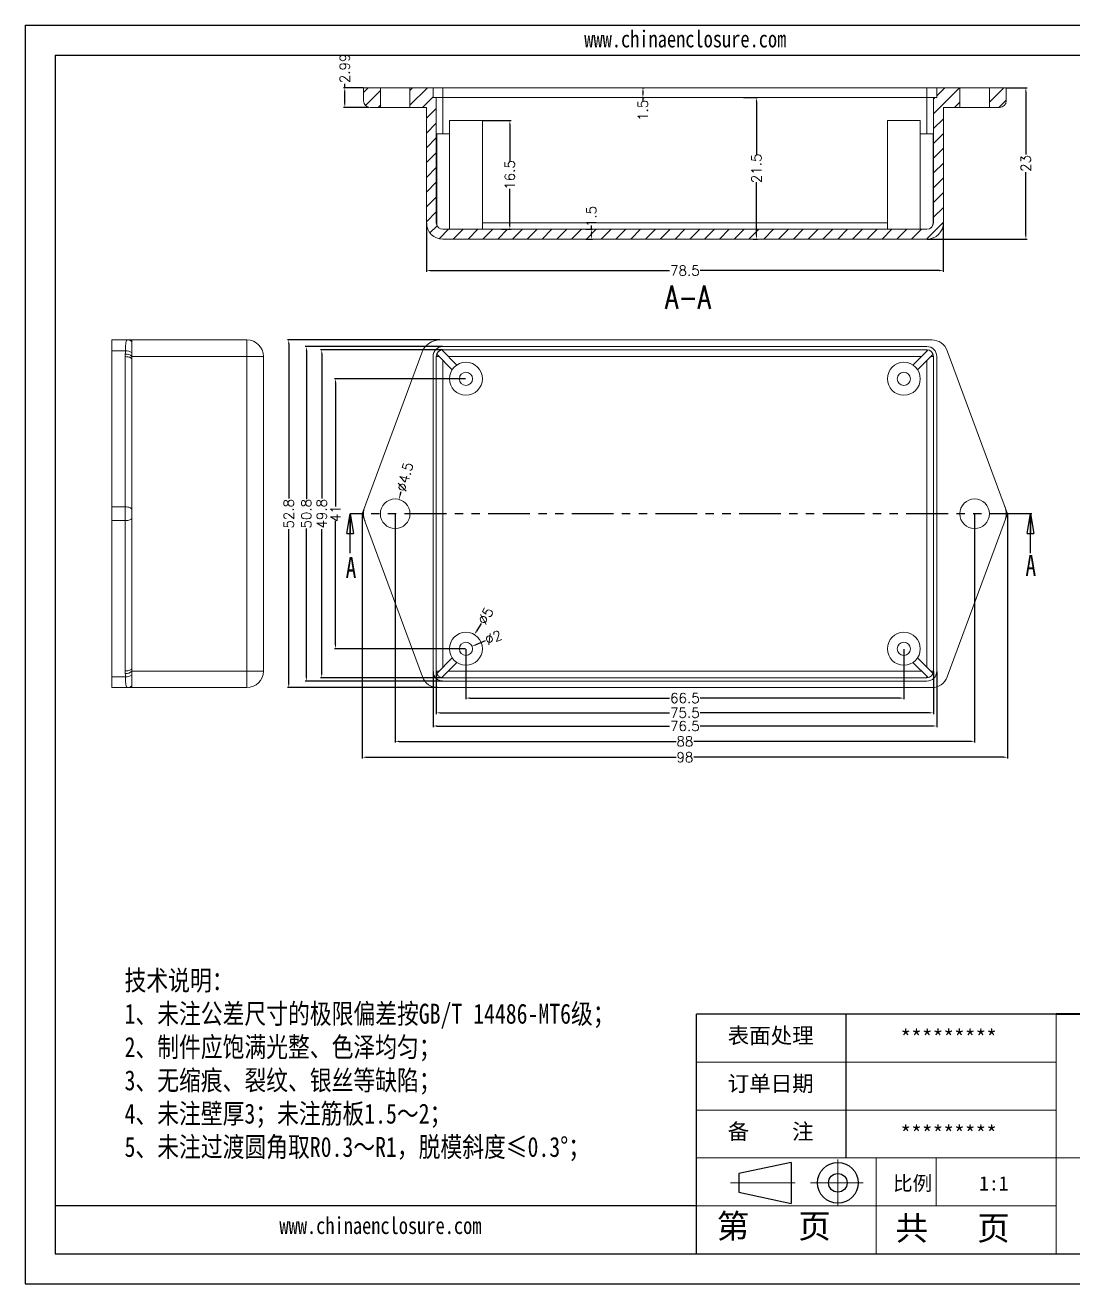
# Model space of a CAD drawing. Header units: inches. Extents: x 1066 to 1564, y 456 to 647.
# Drawn here: x 1065.7 to 1224.9, y 456.2 to 647.3 of the extents above; entities that cross this region are included whole.
import ezdxf

# ---------------------------------------------------------------- set-up
doc = ezdxf.new("R2010")
doc.units = ezdxf.units.IN
doc.linetypes.add('CENTER2', pattern=[28.575, 19.05, -3.175, 3.175, -3.175])
doc.linetypes.add('PHANTOM', pattern=[12.7, 6.35, -1.27, 1.27, -1.27, 1.27, -1.27])
doc.layers.add('文字', color=81, linetype='Continuous')
for name, color, linetype, lineweight in [('粗实线', 7, 'Continuous', 30), ('细实线', 3, 'Continuous', 9), ('细点划线', 2, 'CENTER2', 9)]:
    doc.layers.add(name, color=color, linetype=linetype, lineweight=lineweight)
doc.styles.add('SLDTEXTSTYLE0', font='TXT', dxfattribs={"width": 0.75})
doc.styles.add('SLDTEXTSTYLE3', font='TXT', dxfattribs={"width": 0.75, "bigfont": 'bigfont'})
doc.styles.get("Standard").update_dxf_attribs({"font": 'txt', "bigfont": 'gbcbig.shx'})
doc.styles.add('宋体', font='', dxfattribs={"width": 0.8, "height": 3.5})
doc.styles.get('宋体').set_extended_font_data('SimSun')
doc.dimstyles.new('2', dxfattribs={"dimtxt": 1.5, "dimasz": 0.6, "dimexe": 0.18, "dimexo": 0.0625, "dimgap": 0.09, "dimtad": 0, "dimdsep": 46, "dimtxsty": 'Standard', "dimcen": 0, "dimclrd": 3, "dimclre": 3, "dimadec": 0, "dimazin": 2, "dimtfac": 1, "dimtofl": 0, "dimtmove": 0, "dimatfit": 3, "dimfxl": 1, "dimtolj": 1, "dimtzin": 0, "dimarcsym": 0})
pattern_1 = [(45, (218.8005, -65.8228), (-1.122532, 1.122532), [])]

# ---------------------------------------------------------------- blocks, each defined once
blk = doc.blocks.new('_CLOSED')
at = {"color": 0, "linetype": 'ByBlock', "lineweight": -2}
for p, q in [((-1, 0.166667), (0, 0)), ((-1, 0.166667), (-1, -0.166667)), ((0, 0), (-1, -0.166667)), ((0, 0), (-1, 0))]:
    blk.add_line(p, q, dxfattribs=at)
blk = doc.blocks.new('*D68')
at = {"color": 3, "lineweight": -2}
for p, q in [((1114.23, 637.85), (1114.23, 638.45)), ((1117.02, 637.85), (1114.05, 637.85)), ((1114.23, 635.46), (1114.23, 637.25)), ((1117.89, 634.86), (1114.05, 634.86))]:
    blk.add_line(p, q, dxfattribs=at)
at = {"color": 3}
for points in [[(1114.13, 637.25), (1114.33, 637.25), (1114.23, 637.85)], [(1114.13, 635.46), (1114.33, 635.46), (1114.23, 634.86)]]:
    blk.add_solid(points, dxfattribs=at)
at = {"layer": 'Defpoints', "color": 0}
for p in [(1114.23, 637.85), (1117.08, 637.85), (1117.96, 634.86)]:
    blk.add_point(p, dxfattribs=at)
at = {"color": 0, "insert": (1114.23, 640.79), "char_height": 1.5, "attachment_point": 5, "rotation": 90}
blk.add_mtext('\\A1;2.99', dxfattribs=at)
blk = doc.blocks.new('*D70')
at = {"color": 3, "lineweight": -2}
for p, q in [((1116.88, 573.09), (1116.88, 536)), ((1214.88, 573.09), (1214.88, 536)), ((1117.48, 536.18), (1164.54, 536.18)), ((1214.28, 536.18), (1167.22, 536.18))]:
    blk.add_line(p, q, dxfattribs=at)
at = {"color": 3}
for points in [[(1117.48, 536.28), (1117.48, 536.08), (1116.88, 536.18)], [(1214.28, 536.28), (1214.28, 536.08), (1214.88, 536.18)]]:
    blk.add_solid(points, dxfattribs=at)
at = {"layer": 'Defpoints', "color": 0}
for p in [(1116.88, 573.15), (1214.88, 573.15), (1214.88, 536.18)]:
    blk.add_point(p, dxfattribs=at)
at = {"color": 0, "insert": (1165.88, 536.18), "char_height": 1.5, "attachment_point": 5}
blk.add_mtext('\\A1;98', dxfattribs=at)
blk = doc.blocks.new('*D71')
at = {"color": 3, "lineweight": -2}
for p, q in [((1127.63, 549.19), (1127.63, 540.74)), ((1204.13, 549.19), (1204.13, 540.74)), ((1128.23, 540.92), (1163.54, 540.92)), ((1203.53, 540.92), (1168.22, 540.92))]:
    blk.add_line(p, q, dxfattribs=at)
at = {"color": 3}
for points in [[(1128.23, 541.02), (1128.23, 540.82), (1127.63, 540.92)], [(1203.53, 541.02), (1203.53, 540.82), (1204.13, 540.92)]]:
    blk.add_solid(points, dxfattribs=at)
at = {"layer": 'Defpoints', "color": 0}
for p in [(1127.63, 549.25), (1204.13, 549.25), (1204.13, 540.92)]:
    blk.add_point(p, dxfattribs=at)
at = {"color": 0, "insert": (1165.88, 540.92), "char_height": 1.5, "attachment_point": 5}
blk.add_mtext('\\A1;76.5', dxfattribs=at)
blk = doc.blocks.new('*D72')
at = {"color": 3, "lineweight": -2}
for p, q in [((1126.63, 617.29), (1126.63, 609.9)), ((1205.13, 617.29), (1205.13, 609.9)), ((1127.23, 610.08), (1163.54, 610.08)), ((1204.53, 610.08), (1168.22, 610.08))]:
    blk.add_line(p, q, dxfattribs=at)
at = {"color": 3}
for points in [[(1127.23, 610.18), (1127.23, 609.98), (1126.63, 610.08)], [(1204.53, 610.18), (1204.53, 609.98), (1205.13, 610.08)]]:
    blk.add_solid(points, dxfattribs=at)
at = {"layer": 'Defpoints', "color": 0}
for p in [(1126.63, 617.35), (1205.13, 617.35), (1205.13, 610.08)]:
    blk.add_point(p, dxfattribs=at)
at = {"color": 0, "insert": (1165.88, 610.08), "char_height": 1.5, "attachment_point": 5}
blk.add_mtext('\\A1;78.5', dxfattribs=at)
blk = doc.blocks.new('*D73')
at = {"color": 3, "lineweight": -2}
for p, q in [((1121.88, 573.09), (1121.88, 538.41)), ((1209.88, 573.09), (1209.88, 538.41)), ((1122.48, 538.59), (1164.54, 538.59)), ((1209.28, 538.59), (1167.22, 538.59))]:
    blk.add_line(p, q, dxfattribs=at)
at = {"color": 3}
for points in [[(1122.48, 538.69), (1122.48, 538.49), (1121.88, 538.59)], [(1209.28, 538.69), (1209.28, 538.49), (1209.88, 538.59)]]:
    blk.add_solid(points, dxfattribs=at)
at = {"layer": 'Defpoints', "color": 0}
for p in [(1121.88, 573.15), (1209.88, 573.15), (1209.88, 538.59)]:
    blk.add_point(p, dxfattribs=at)
at = {"color": 0, "insert": (1165.88, 538.59), "char_height": 1.5, "attachment_point": 5}
blk.add_mtext('\\A1;88', dxfattribs=at)
blk = doc.blocks.new('*D74')
at = {"color": 3, "lineweight": -2}
for p, q in [((1128.13, 549.19), (1128.13, 542.74)), ((1203.63, 549.19), (1203.63, 542.74)), ((1128.73, 542.92), (1163.54, 542.92)), ((1203.03, 542.92), (1168.22, 542.92))]:
    blk.add_line(p, q, dxfattribs=at)
at = {"color": 3}
for points in [[(1128.73, 543.02), (1128.73, 542.82), (1128.13, 542.92)], [(1203.03, 543.02), (1203.03, 542.82), (1203.63, 542.92)]]:
    blk.add_solid(points, dxfattribs=at)
at = {"layer": 'Defpoints', "color": 0}
for p in [(1128.13, 549.25), (1203.63, 549.25), (1203.63, 542.92)]:
    blk.add_point(p, dxfattribs=at)
at = {"color": 0, "insert": (1165.88, 542.92), "char_height": 1.5, "attachment_point": 5}
blk.add_mtext('\\A1;75.5', dxfattribs=at)
blk = doc.blocks.new('*D75')
at = {"color": 3, "lineweight": -2}
for p, q in [((1132.63, 552.59), (1132.63, 544.98)), ((1199.13, 552.59), (1199.13, 544.98)), ((1133.23, 545.16), (1163.54, 545.16)), ((1198.53, 545.16), (1168.22, 545.16))]:
    blk.add_line(p, q, dxfattribs=at)
at = {"color": 3}
for points in [[(1133.23, 545.26), (1133.23, 545.06), (1132.63, 545.16)], [(1198.53, 545.26), (1198.53, 545.06), (1199.13, 545.16)]]:
    blk.add_solid(points, dxfattribs=at)
at = {"layer": 'Defpoints', "color": 0}
for p in [(1132.63, 552.65), (1199.13, 552.65), (1199.13, 545.16)]:
    blk.add_point(p, dxfattribs=at)
at = {"color": 0, "insert": (1165.88, 545.16), "char_height": 1.5, "attachment_point": 5}
blk.add_mtext('\\A1;66.5', dxfattribs=at)
blk = doc.blocks.new('*D76')
at = {"color": 3, "lineweight": -2}
for p, q in [((1128.66, 599.55), (1105.54, 599.55)), ((1105.72, 598.95), (1105.72, 575.49)), ((1105.72, 547.35), (1105.72, 570.81)), ((1128.31, 546.75), (1105.54, 546.75))]:
    blk.add_line(p, q, dxfattribs=at)
at = {"color": 3}
for points in [[(1105.62, 598.95), (1105.82, 598.95), (1105.72, 599.55)], [(1105.62, 547.35), (1105.82, 547.35), (1105.72, 546.75)]]:
    blk.add_solid(points, dxfattribs=at)
at = {"layer": 'Defpoints', "color": 0}
for p in [(1105.72, 599.55), (1128.72, 599.55), (1128.37, 546.75)]:
    blk.add_point(p, dxfattribs=at)
at = {"color": 0, "insert": (1105.72, 573.15), "char_height": 1.5, "attachment_point": 5, "rotation": 90}
blk.add_mtext('\\A1;52.8', dxfattribs=at)
blk = doc.blocks.new('*D77')
at = {"color": 3, "lineweight": -2}
for p, q in [((1132.57, 593.65), (1112.65, 593.65)), ((1112.83, 593.05), (1112.83, 574.24)), ((1112.83, 553.25), (1112.83, 572.06)), ((1132.57, 552.65), (1112.65, 552.65))]:
    blk.add_line(p, q, dxfattribs=at)
at = {"color": 3}
for points in [[(1112.73, 593.05), (1112.93, 593.05), (1112.83, 593.65)], [(1112.73, 553.25), (1112.93, 553.25), (1112.83, 552.65)]]:
    blk.add_solid(points, dxfattribs=at)
at = {"layer": 'Defpoints', "color": 0}
for p in [(1112.83, 593.65), (1132.63, 593.65), (1132.63, 552.65)]:
    blk.add_point(p, dxfattribs=at)
at = {"color": 0, "insert": (1112.83, 573.15), "char_height": 1.5, "attachment_point": 5, "rotation": 90}
blk.add_mtext('\\A1;41', dxfattribs=at)
blk = doc.blocks.new('*D78')
at = {"color": 3, "lineweight": -2}
for p, q in [((1129.07, 598.05), (1110.55, 598.05)), ((1110.73, 597.45), (1110.73, 575.49)), ((1110.73, 548.85), (1110.73, 570.81)), ((1129.07, 548.25), (1110.55, 548.25))]:
    blk.add_line(p, q, dxfattribs=at)
at = {"color": 3}
for points in [[(1110.63, 597.45), (1110.83, 597.45), (1110.73, 598.05)], [(1110.63, 548.85), (1110.83, 548.85), (1110.73, 548.25)]]:
    blk.add_solid(points, dxfattribs=at)
at = {"layer": 'Defpoints', "color": 0}
for p in [(1110.73, 598.05), (1129.13, 598.05), (1129.13, 548.25)]:
    blk.add_point(p, dxfattribs=at)
at = {"color": 0, "insert": (1110.73, 573.15), "char_height": 1.5, "attachment_point": 5, "rotation": 90}
blk.add_mtext('\\A1;49.8', dxfattribs=at)
blk = doc.blocks.new('*D79')
at = {"color": 3, "lineweight": -2}
for p, q in [((1129.07, 598.55), (1108.22, 598.55)), ((1108.4, 597.95), (1108.4, 575.36)), ((1108.4, 548.35), (1108.4, 570.93)), ((1129.07, 547.75), (1108.22, 547.75))]:
    blk.add_line(p, q, dxfattribs=at)
at = {"color": 3}
for points in [[(1108.3, 597.95), (1108.5, 597.95), (1108.4, 598.55)], [(1108.3, 548.35), (1108.5, 548.35), (1108.4, 547.75)]]:
    blk.add_solid(points, dxfattribs=at)
at = {"layer": 'Defpoints', "color": 0}
for p in [(1129.13, 598.55), (1108.4, 547.75), (1129.13, 547.75)]:
    blk.add_point(p, dxfattribs=at)
at = {"color": 0, "insert": (1108.4, 573.15), "char_height": 1.5, "attachment_point": 5, "rotation": 90}
blk.add_mtext('\\A1;50.8', dxfattribs=at)
blk = doc.blocks.new('*D80')
at = {"color": 3, "lineweight": -2}
blk.add_line((1134.93, 556.49), (1134.23, 555.31), dxfattribs=at)
at = {"color": 3}
blk.add_solid([(1134.14, 555.36), (1134.31, 555.26), (1133.92, 554.79)], dxfattribs=at)
at = {"layer": 'Defpoints', "color": 0}
for p in [(1133.92, 554.79), (1131.35, 550.51)]:
    blk.add_point(p, dxfattribs=at)
at = {"color": 0, "insert": (1135.62, 557.64), "char_height": 1.5, "attachment_point": 5, "rotation": 59.0585}
blk.add_mtext('\\A1;∅5', dxfattribs=at)
blk = doc.blocks.new('*D81')
at = {"color": 3, "lineweight": -2}
blk.add_line((1135.54, 553.84), (1134.11, 553.26), dxfattribs=at)
at = {"color": 3}
blk.add_solid([(1134.07, 553.35), (1134.15, 553.16), (1133.56, 553.03)], dxfattribs=at)
at = {"layer": 'Defpoints', "color": 0}
for p in [(1133.56, 553.03), (1131.71, 552.27)]:
    blk.add_point(p, dxfattribs=at)
at = {"color": 0, "insert": (1136.79, 554.35), "char_height": 1.5, "attachment_point": 5, "rotation": 22.271}
blk.add_mtext('\\A1;∅2', dxfattribs=at)
blk = doc.blocks.new('*D82')
at = {"color": 3, "lineweight": -2}
blk.add_line((1122.76, 576.48), (1122.61, 575.9), dxfattribs=at)
at = {"color": 3}
blk.add_solid([(1122.51, 575.93), (1122.71, 575.88), (1122.46, 575.32)], dxfattribs=at)
at = {"layer": 'Defpoints', "color": 0}
for p in [(1122.46, 575.32), (1121.31, 570.97)]:
    blk.add_point(p, dxfattribs=at)
at = {"color": 0, "insert": (1123.36, 578.75), "char_height": 1.5, "attachment_point": 5, "rotation": 75.1803}
blk.add_mtext('\\A1;∅4.5', dxfattribs=at)
blk = doc.blocks.new('*D83')
at = {"color": 3, "lineweight": -2}
for p, q in [((1135.19, 632.85), (1139.48, 632.85)), ((1139.3, 632.25), (1139.3, 626.69)), ((1139.3, 616.95), (1139.3, 622.51)), ((1138.01, 616.35), (1139.48, 616.35))]:
    blk.add_line(p, q, dxfattribs=at)
at = {"color": 3}
for points in [[(1139.2, 632.25), (1139.4, 632.25), (1139.3, 632.85)], [(1139.2, 616.95), (1139.4, 616.95), (1139.3, 616.35)]]:
    blk.add_solid(points, dxfattribs=at)
at = {"layer": 'Defpoints', "color": 0}
for p in [(1135.13, 632.85), (1137.95, 616.35), (1139.3, 616.35)]:
    blk.add_point(p, dxfattribs=at)
at = {"color": 0, "insert": (1139.3, 624.6), "char_height": 1.5, "attachment_point": 5, "rotation": 90}
blk.add_mtext('\\A1;16.5', dxfattribs=at)
blk = doc.blocks.new('*D84')
at = {"color": 3, "lineweight": -2}
for p, q in [((1150.84, 616.35), (1151.86, 616.35)), ((1151.68, 616.35), (1151.68, 616.95)), ((1151.68, 615.45), (1151.68, 615.75)), ((1150.84, 614.85), (1151.86, 614.85))]:
    blk.add_line(p, q, dxfattribs=at)
at = {"color": 3}
for points in [[(1151.58, 615.75), (1151.78, 615.75), (1151.68, 616.35)], [(1151.58, 615.45), (1151.78, 615.45), (1151.68, 614.85)]]:
    blk.add_solid(points, dxfattribs=at)
at = {"layer": 'Defpoints', "color": 0}
for p in [(1150.77, 616.35), (1151.68, 616.35), (1150.77, 614.85)]:
    blk.add_point(p, dxfattribs=at)
at = {"color": 0, "insert": (1151.68, 618.29), "char_height": 1.5, "attachment_point": 5, "rotation": 90}
blk.add_mtext('\\A1;1.5', dxfattribs=at)
blk = doc.blocks.new('*D85')
at = {"color": 3, "lineweight": -2}
for p, q in [((1159.46, 637.85), (1159.69, 637.85)), ((1159.51, 637.25), (1159.51, 636.95)), ((1159.46, 636.35), (1159.69, 636.35)), ((1159.51, 636.35), (1159.51, 635.75))]:
    blk.add_line(p, q, dxfattribs=at)
at = {"color": 3}
for points in [[(1159.41, 637.25), (1159.61, 637.25), (1159.51, 637.85)], [(1159.41, 636.95), (1159.61, 636.95), (1159.51, 636.35)]]:
    blk.add_solid(points, dxfattribs=at)
at = {"layer": 'Defpoints', "color": 0}
for p in [(1159.39, 637.85), (1159.39, 636.35), (1159.51, 636.35)]:
    blk.add_point(p, dxfattribs=at)
at = {"color": 0, "insert": (1159.51, 634.41), "char_height": 1.5, "attachment_point": 5, "rotation": 90}
blk.add_mtext('\\A1;1.5', dxfattribs=at)
blk = doc.blocks.new('*D86')
at = {"color": 3, "lineweight": -2}
for p, q in [((1174.79, 636.35), (1176.93, 636.35)), ((1176.75, 635.75), (1176.75, 627.69)), ((1176.75, 615.45), (1176.75, 623.51)), ((1176.25, 614.85), (1176.93, 614.85))]:
    blk.add_line(p, q, dxfattribs=at)
at = {"color": 3}
for points in [[(1176.65, 635.75), (1176.85, 635.75), (1176.75, 636.35)], [(1176.65, 615.45), (1176.85, 615.45), (1176.75, 614.85)]]:
    blk.add_solid(points, dxfattribs=at)
at = {"layer": 'Defpoints', "color": 0}
for p in [(1174.73, 636.35), (1176.19, 614.85), (1176.75, 614.85)]:
    blk.add_point(p, dxfattribs=at)
at = {"color": 0, "insert": (1176.75, 625.6), "char_height": 1.5, "attachment_point": 5, "rotation": 90}
blk.add_mtext('\\A1;21.5', dxfattribs=at)
blk = doc.blocks.new('*D87')
at = {"color": 3, "lineweight": -2}
for p, q in [((1214.75, 637.85), (1217.84, 637.85)), ((1217.66, 637.25), (1217.66, 627.69)), ((1217.66, 615.45), (1217.66, 625.01)), ((1202.69, 614.85), (1217.84, 614.85))]:
    blk.add_line(p, q, dxfattribs=at)
at = {"color": 3}
for points in [[(1217.56, 637.25), (1217.76, 637.25), (1217.66, 637.85)], [(1217.56, 615.45), (1217.76, 615.45), (1217.66, 614.85)]]:
    blk.add_solid(points, dxfattribs=at)
at = {"layer": 'Defpoints', "color": 0}
for p in [(1214.68, 637.85), (1217.66, 637.85), (1202.63, 614.85)]:
    blk.add_point(p, dxfattribs=at)
at = {"color": 0, "insert": (1217.66, 626.35), "char_height": 1.5, "attachment_point": 5, "rotation": 90}
blk.add_mtext('\\A1;23', dxfattribs=at)

msp = doc.modelspace()

# ---------------------------------------------------------------- hatches: boundary and pattern name
at = {"linetype": 'Continuous', "lineweight": 0}
h = msp.add_hatch(dxfattribs=at)
h.set_pattern_fill('ANSI31', color=4, scale=0.5, style=0)
h.set_pattern_definition(pattern_1)
edge = h.paths.add_edge_path(flags=0)
edge.add_line((1118.08, 634.85), (1119.632, 634.85))
edge.add_line((1119.632, 634.85), (1119.632, 637.85))
edge.add_line((1119.632, 637.85), (1117.08, 637.85))
edge.add_line((1117.08, 637.85), (1117.08, 635.85))
edge.add_arc((1118.08, 635.85), 1, 180, 270)
h = msp.add_hatch(dxfattribs=at)
h.set_pattern_fill('ANSI31', color=4, scale=0.5, style=0)
h.set_pattern_definition(pattern_1)
edge = h.paths.add_edge_path(flags=0)
edge.add_line((1127.632, 637.85), (1124.132, 637.85))
edge.add_line((1124.132, 637.85), (1124.132, 634.85))
edge.add_line((1124.132, 634.85), (1126.632, 634.85))
edge.add_line((1126.632, 634.85), (1126.632, 617.35))
edge.add_arc((1129.132, 617.35), 2.5, 180, 270)
edge.add_line((1129.132, 614.85), (1202.632, 614.85))
edge.add_arc((1202.632, 617.35), 2.5, 270, 360)
edge.add_line((1205.132, 617.35), (1205.132, 634.85))
edge.add_line((1205.132, 634.85), (1207.632, 634.85))
edge.add_line((1207.632, 634.85), (1207.632, 637.85))
edge.add_line((1207.632, 637.85), (1204.132, 637.85))
edge.add_line((1204.132, 637.85), (1204.132, 636.35))
edge.add_line((1204.132, 636.35), (1203.632, 636.35))
edge.add_line((1203.632, 636.35), (1203.632, 617.35))
edge.add_arc((1202.632, 617.35), 1, 270, 360, ccw=False)
edge.add_line((1202.632, 616.35), (1129.132, 616.35))
edge.add_arc((1129.132, 617.35), 1, 180, 270, ccw=False)
edge.add_line((1128.132, 617.35), (1128.132, 636.35))
edge.add_line((1128.132, 636.35), (1127.632, 636.35))
edge.add_line((1127.632, 636.35), (1127.632, 637.85))
h = msp.add_hatch(dxfattribs=at)
h.set_pattern_fill('ANSI31', color=4, scale=0.5, style=0)
h.set_pattern_definition(pattern_1)
edge = h.paths.add_edge_path(flags=0)
edge.add_line((1214.684, 635.85), (1214.684, 637.85))
edge.add_line((1214.684, 637.85), (1212.132, 637.85))
edge.add_line((1212.132, 637.85), (1212.132, 634.85))
edge.add_line((1212.132, 634.85), (1213.684, 634.85))
edge.add_arc((1213.684, 635.85), 1, 270, 360)

# ---------------------------------------------------------------- linework, layer by layer
for p, q in [((1065.693, 647.349), (1336.018, 647.349)), ((1065.693, 647.349), (1065.693, 456.21)), ((1070.244, 642.798), (1331.467, 642.798)), ((1070.244, 642.798), (1070.244, 460.761)), ((1222.245, 497.168), (1167.634, 497.168)), ((1167.634, 460.761), (1167.634, 497.168)), ((1190.388, 475.324), (1190.388, 497.168)), ((1167.634, 468.042), (1070.244, 468.042)), ((1070.244, 460.761), (1331.467, 460.761)), ((1065.693, 456.21), (1336.018, 456.21))]:
    msp.add_line(p, q)
at = {"color": 7, "linetype": 'Continuous', "lineweight": 15}
for p, q in [((1117.08, 635.85), (1117.08, 637.85)), ((1117.08, 637.85), (1119.632, 637.85)), ((1119.632, 634.85), (1119.632, 637.85)), ((1124.132, 637.85), (1119.632, 637.85)), ((1124.132, 637.85), (1124.132, 634.85)), ((1124.132, 637.85), (1127.632, 637.85)), ((1127.632, 636.35), (1127.632, 637.85)), ((1127.632, 637.85), (1129.132, 637.85)), ((1129.132, 637.85), (1129.132, 636.35)), ((1202.632, 637.85), (1129.132, 637.85)), ((1202.632, 636.35), (1202.632, 637.85)), ((1202.632, 637.85), (1204.132, 637.85)), ((1204.132, 637.85), (1204.132, 636.35)), ((1204.132, 637.85), (1207.632, 637.85)), ((1207.632, 634.85), (1207.632, 637.85)), ((1212.132, 637.85), (1207.632, 637.85)), ((1212.132, 637.85), (1212.132, 634.85)), ((1212.132, 637.85), (1214.684, 637.85)), ((1214.684, 637.85), (1214.684, 635.85)), ((1119.632, 634.85), (1118.08, 634.85)), ((1124.132, 634.85), (1119.632, 634.85)), ((1126.632, 634.85), (1124.132, 634.85)), ((1126.632, 634.85), (1126.632, 617.35)), ((1127.632, 636.35), (1128.132, 636.35)), ((1128.132, 636.35), (1128.132, 617.35)), ((1128.132, 636.35), (1129.132, 636.35)), ((1202.632, 636.35), (1129.132, 636.35)), ((1202.632, 636.35), (1203.632, 636.35)), ((1203.632, 617.35), (1203.632, 636.35)), ((1203.632, 636.35), (1204.132, 636.35)), ((1207.632, 634.85), (1205.132, 634.85)), ((1205.132, 617.35), (1205.132, 634.85)), ((1212.132, 634.85), (1207.632, 634.85)), ((1213.684, 634.85), (1212.132, 634.85)), ((1130.132, 632.85), (1130.132, 616.35)), ((1130.132, 632.85), (1135.132, 632.85)), ((1135.132, 616.35), (1135.132, 632.85)), ((1196.632, 632.85), (1196.632, 616.35)), ((1201.632, 632.85), (1196.632, 632.85)), ((1201.632, 616.35), (1201.632, 632.85)), ((1128.19, 630.85), (1128.19, 617.35)), ((1128.19, 630.85), (1130.132, 630.85)), ((1203.574, 630.85), (1201.632, 630.85)), ((1203.574, 630.85), (1203.574, 617.35)), ((1128.19, 617.35), (1128.132, 617.35)), ((1129.132, 616.35), (1202.632, 616.35)), ((1203.632, 617.35), (1203.574, 617.35)), ((1129.132, 614.85), (1202.632, 614.85)), ((1078.879, 599.549), (1081.305, 599.549)), ((1078.879, 597.915), (1078.879, 599.549)), ((1081.879, 599.28), (1081.879, 599.549)), ((1081.879, 599.549), (1099.379, 599.549)), ((1081.879, 597.633), (1081.879, 599.28)), ((1099.379, 599.549), (1099.379, 597.049)), ((1128.722, 599.549), (1203.39, 599.549)), ((1202.632, 598.549), (1129.132, 598.549)), ((1080.917, 597.915), (1078.879, 597.915)), ((1078.879, 574.189), (1078.879, 597.915)), ((1080.879, 574.189), (1080.879, 597.009)), ((1081.879, 597.049), (1081.879, 597.633)), ((1081.879, 597.049), (1081.879, 596.663)), ((1099.379, 597.049), (1081.879, 597.049)), ((1081.879, 596.663), (1081.879, 573.842)), ((1101.879, 597.049), (1099.379, 597.049)), ((1099.379, 549.249), (1099.379, 597.049)), ((1101.879, 597.049), (1101.879, 549.249)), ((1116.882, 573.149), (1125.908, 597.589)), ((1127.632, 597.049), (1127.632, 549.249)), ((1128.132, 597.049), (1128.132, 549.249)), ((1128.132, 597.049), (1128.525, 597.049)), ((1128.19, 597.384), (1130.546, 595.028)), ((1131.253, 595.735), (1128.955, 598.033)), ((1202.632, 598.049), (1129.132, 598.049)), ((1129.132, 598.049), (1129.132, 597.856)), ((1129.132, 596.442), (1129.132, 549.856)), ((1201.825, 597.049), (1129.939, 597.049)), ((1200.51, 595.735), (1202.809, 598.033)), ((1203.574, 597.384), (1201.217, 595.028)), ((1202.632, 597.856), (1202.632, 598.049)), ((1202.632, 549.856), (1202.632, 596.442)), ((1203.239, 597.049), (1203.632, 597.049)), ((1203.632, 549.249), (1203.632, 597.049)), ((1204.132, 549.249), (1204.132, 597.049)), ((1214.882, 573.149), (1205.735, 597.915)), ((1078.879, 574.189), (1080.879, 574.189)), ((1078.879, 572.11), (1078.879, 574.189)), ((1080.879, 574.189), (1080.879, 572.11)), ((1081.879, 572.456), (1081.879, 573.842)), ((1080.879, 572.11), (1078.879, 572.11)), ((1078.879, 548.383), (1078.879, 572.11)), ((1080.879, 549.289), (1080.879, 572.11)), ((1081.879, 572.456), (1081.879, 549.636)), ((1126.028, 548.383), (1116.882, 573.149)), ((1205.735, 548.383), (1214.882, 573.149)), ((1128.19, 548.914), (1130.546, 551.271)), ((1131.253, 550.564), (1128.955, 548.265)), ((1200.51, 550.564), (1202.809, 548.265)), ((1203.574, 548.914), (1201.217, 551.271)), ((1081.879, 549.636), (1081.879, 549.249)), ((1081.879, 548.666), (1081.879, 549.249)), ((1081.879, 549.249), (1099.379, 549.249)), ((1081.879, 547.018), (1081.879, 548.666)), ((1101.879, 549.249), (1099.379, 549.249)), ((1099.379, 549.249), (1099.379, 546.749)), ((1128.132, 549.249), (1128.525, 549.249)), ((1129.939, 549.249), (1201.825, 549.249)), ((1203.239, 549.249), (1203.632, 549.249)), ((1078.879, 548.383), (1080.917, 548.383)), ((1078.879, 546.749), (1078.879, 548.383)), ((1081.305, 546.749), (1078.879, 546.749)), ((1081.879, 546.749), (1081.879, 547.018)), ((1099.379, 546.749), (1081.879, 546.749)), ((1203.39, 546.749), (1128.373, 546.749)), ((1129.132, 548.249), (1129.132, 548.442)), ((1129.132, 548.249), (1202.632, 548.249)), ((1129.132, 547.749), (1202.632, 547.749)), ((1202.632, 548.442), (1202.632, 548.249))]:
    msp.add_line(p, q, dxfattribs=at)
at = {"color": 8, "linetype": 'Continuous', "lineweight": 15}
for p, q in [((1129.132, 636.35), (1129.132, 630.85)), ((1202.632, 630.85), (1202.632, 636.35)), ((1135.132, 617.35), (1196.632, 617.35))]:
    msp.add_line(p, q, dxfattribs=at)
at = {"color": 1, "linetype": 'PHANTOM', "lineweight": 30}
msp.add_line((1218.556, 573.149), (1115.065, 573.149), dxfattribs=at)
at = {"color": 7, "linetype": 'Continuous', "lineweight": 30}
for p, q in [((1115.065, 567.149), (1115.065, 573.149)), ((1218.364, 567.149), (1218.364, 573.149))]:
    msp.add_line(p, q, dxfattribs=at)
at = {"color": 7, "linetype": 'Continuous', "lineweight": 15, "flags": 128}
for points in [[(1081.879, 596.663), (1081.859, 596.73), (1081.803, 596.795), (1081.71, 596.855), (1081.586, 596.908), (1081.434, 596.951), (1081.261, 596.983), (1081.074, 597.003), (1080.879, 597.009)], [(1080.879, 574.189), (1081.074, 574.182), (1081.261, 574.162), (1081.434, 574.13), (1081.586, 574.087), (1081.71, 574.035), (1081.803, 573.975), (1081.859, 573.91), (1081.879, 573.842)], [(1081.879, 572.456), (1081.859, 572.389), (1081.803, 572.324), (1081.71, 572.264), (1081.586, 572.211), (1081.434, 572.168), (1081.261, 572.136), (1081.074, 572.117), (1080.879, 572.11)], [(1081.879, 549.636), (1081.859, 549.568), (1081.803, 549.503), (1081.71, 549.443), (1081.586, 549.391), (1081.434, 549.348), (1081.261, 549.316), (1081.074, 549.296), (1080.879, 549.289)]]:
    msp.add_lwpolyline(points, dxfattribs=at)
at = {"color": 7, "linetype": 'Continuous', "lineweight": 15}
for centre, radius in [((1132.632, 593.649), 2.5), ((1132.632, 593.649), 1), ((1199.132, 593.649), 2.5), ((1199.132, 593.649), 1), ((1121.882, 573.149), 2.25), ((1209.882, 573.149), 2.25), ((1132.632, 552.649), 2.5), ((1199.132, 552.649), 2.5), ((1132.632, 552.649), 1), ((1199.132, 552.649), 1)]:
    msp.add_circle(centre, radius, dxfattribs=at)
for centre, radius, start, end in [((1118.08, 635.85), 1, 180, 270), ((1213.684, 635.85), 1, 270, 0), ((1129.132, 617.35), 2.5, 180, 270), ((1129.132, 617.35), 1, 180, 270), ((1129.191, 617.305), 1.002, 177.38856, 228.34061), ((1202.632, 617.35), 1, 270, 0), ((1202.632, 617.35), 2.5, 270, 0), ((1202.572, 617.305), 1.002, 311.65939, 2.61144), ((1081.292, 598.775), 0.774, 40.74469, 89.016), ((1099.379, 597.049), 2.5, 0, 90), ((1128.722, 596.549), 3, 90, 159.7299), ((1129.132, 597.049), 1.5, 90, 180), ((1202.632, 597.049), 1.5, 0, 90), ((1203.39, 597.049), 2.5, 20.2701, 90), ((1081.008, 596.15), 1.251, 45.9318, 95.48509), ((1081.011, 596.458), 1.46, 53.54188, 93.7045), ((1129.132, 597.049), 1, 90, 180), ((1202.632, 597.049), 1, 0, 90), ((1120.08, 573.149), 3, 159.7299, 200.2701), ((1211.684, 573.149), 3, 339.7299, 20.2701), ((1081.008, 550.148), 1.251, 264.51491, 314.0682), ((1081.011, 549.84), 1.46, 266.2955, 306.45812), ((1099.379, 549.249), 2.5, 270, 0), ((1129.132, 549.249), 1.5, 180, 270), ((1129.132, 549.249), 1, 180, 270), ((1202.632, 549.249), 1.5, 270, 0), ((1202.632, 549.249), 1, 270, 0), ((1081.292, 547.524), 0.774, 270.984, 319.25531), ((1128.373, 549.249), 2.5, 200.2701, 270), ((1203.39, 549.249), 2.5, 270, 339.7299)]:
    msp.add_arc(centre, radius, start, end, dxfattribs=at)
for points in [[(1080.917, 597.915), (1080.922, 598.158), (1080.93, 598.385), (1080.955, 598.787), (1080.972, 598.965), (1081.022, 599.253), (1081.055, 599.366), (1081.151, 599.513), (1081.212, 599.549), (1081.305, 599.549)], [(1081.305, 546.749), (1081.212, 546.749), (1081.151, 546.785), (1081.055, 546.933), (1081.022, 547.045), (1080.972, 547.333), (1080.955, 547.512), (1080.93, 547.914), (1080.922, 548.141), (1080.917, 548.383)]]:
    msp.add_open_spline(points, degree=3, knots=[0, 0, 0, 0, 0.25, 0.25, 0.5, 0.5, 0.75, 0.75, 1, 1, 1, 1], dxfattribs=at)
for points in [[(1081.305, 599.549), (1081.477, 599.549), (1081.678, 599.549), (1081.879, 599.549)], [(1080.879, 597.009), (1080.879, 597.138), (1080.882, 597.267), (1080.889, 597.396)], [(1080.889, 597.396), (1080.898, 597.569), (1080.911, 597.742), (1080.917, 597.915)], [(1080.889, 548.903), (1080.882, 549.032), (1080.879, 549.16), (1080.879, 549.289)], [(1080.917, 548.383), (1080.911, 548.556), (1080.898, 548.73), (1080.889, 548.903)], [(1081.305, 546.749), (1081.477, 546.749), (1081.678, 546.749), (1081.879, 546.749)]]:
    msp.add_open_spline(points, degree=3, dxfattribs=at)
at = {"layer": '粗实线', "color": 7, "lineweight": 40}
msp.add_line((1331.467, 497.168), (1222.245, 497.168), dxfattribs=at)
at = {"layer": '粗实线', "color": 7}
for p, q in [((1182.025, 474.642), (1174.068, 472.956)), ((1182.025, 474.642), (1182.025, 468.407)), ((1174.068, 472.956), (1174.068, 470.142)), ((1174.068, 470.142), (1182.025, 468.407))]:
    msp.add_line(p, q, dxfattribs=at)
for radius in [3.093, 1.407]:
    msp.add_circle((1189.105, 471.549), radius, dxfattribs=at)
at = {"layer": '细实线', "color": 7}
for p, q in [((1222.245, 497.168), (1222.245, 460.761)), ((1222.245, 489.887), (1167.634, 489.887)), ((1222.245, 482.605), (1167.634, 482.605)), ((1331.467, 475.324), (1167.634, 475.324)), ((1194.939, 475.324), (1194.939, 460.761)), ((1204.041, 475.324), (1204.041, 468.042)), ((1222.245, 468.042), (1167.634, 468.042))]:
    msp.add_line(p, q, dxfattribs=at)
at = {"layer": '细点划线', "color": 7}
for p, q in [((1189.105, 475.11), (1189.105, 468.042)), ((1172.8, 471.549), (1182.634, 471.549)), ((1184.969, 471.549), (1192.963, 471.549))]:
    msp.add_line(p, q, dxfattribs=at)

# ---------------------------------------------------------------- block references
at = {"color": 7, "linetype": 'Continuous', "lineweight": 30, "xscale": 3, "yscale": 3, "zscale": 0.5, "rotation": 90}
for p in [(1115.065, 573.149), (1218.364, 573.149)]:
    msp.add_blockref('_CLOSED', p, dxfattribs=at)

# ---------------------------------------------------------------- texts
at = {"color": 0, "linetype": 'Continuous', "lineweight": 0, "insert": (1166.359, 607.797), "char_height": 3.5, "attachment_point": 2, "style": 'SLDTEXTSTYLE3'}
msp.add_mtext('A-A', dxfattribs=at)
at = {"color": 7, "linetype": 'Continuous', "char_height": 3.175, "attachment_point": 1, "style": 'SLDTEXTSTYLE0'}
for insert in [(1114.364, 566.589), (1217.603, 566.899)]:
    msp.add_mtext('A', dxfattribs=dict(at, insert=insert))
at = {"char_height": 2.39464, "width": 1360.99351, "attachment_point": 1}
for s, insert in [('{\\fSimHei|b0|i0|c134|p49;表面处理}', (1172.382, 495.102)), ('{\\fSimHei|b0|i0|c134|p49;*********}', (1198.61, 494.794)), ('{\\fSimHei|b0|i0|c134|p49;订单日期}', (1172.382, 487.82)), ('{\\fSimHei|b0|i0|c134|p49;备    注}', (1172.382, 480.539)), ('{\\fSimHei|b0|i0|c134|p49;*********}', (1198.61, 480.231))]:
    msp.add_mtext(s, dxfattribs=dict(at, insert=insert))
at = {"layer": '文字', "color": 0, "attachment_point": 1, "style": '宋体'}
for s, insert, char_height, width in [('www.chinaenclosure.com', (1150.597, 646.539), 2.56308, 45.03089), ('{\\H1.111x;技术说明：\\P1、未注公差尺寸的极限偏差按GB/T 14486-MT6级；\\P2、制件应饱满光整、色泽均匀；\\P3、无缩痕、裂纹、银丝等缺陷；\\P4、未注壁厚3；未注筋板1.5～2；\\P5、未注过渡圆角取R0.3～R1，脱模斜度≤0.3%%D；}', (1080.786, 503.805), 2.73056, 106.99654), ('www.chinaenclosure.com', (1104.302, 466.341), 2.56308, 45.03089)]:
    msp.add_mtext(s, dxfattribs=dict(at, insert=insert, char_height=char_height, width=width))
at = {"layer": '细实线', "color": 7, "attachment_point": 1}
for s, insert, char_height, width in [('{\\fSimSun|b0|i0|c134|p54;比例}', (1197.488, 472.566), 2.18444, 9.58903), ('{\\fSimSun|b0|i0|c134|p54;1:1}', (1210.572, 472.566), 2.18444, 9.58903), ('{\\fSimSun|b0|i0|c134|p54;第   页}', (1170.697, 466.791), 3.64074, 27.30556), ('{\\fSimSun|b0|i0|c134|p54; 共   页}', (1195.385, 466.481), 3.64074, 27.30556)]:
    msp.add_mtext(s, dxfattribs=dict(at, insert=insert, char_height=char_height, width=width))

# ---------------------------------------------------------------- dimensions: what is measured, and where the dimension line sits
for base, p1, p2, picture, middle in [((1114.225, 637.85), (1117.956, 634.858), (1117.08, 637.85), '*D68', (1114.225, 640.79)), ((1159.515, 636.35), (1159.394, 637.85), (1159.394, 636.35), '*D85', (1159.515, 634.41)), ((1217.662, 637.85), (1202.632, 614.85), (1214.684, 637.85), '*D87', (1217.662, 626.35)), ((1176.747, 614.85), (1174.728, 636.35), (1176.189, 614.85), '*D86', (1176.747, 625.6)), ((1139.304, 616.35), (1135.132, 632.85), (1137.948, 616.35), '*D83', (1139.304, 624.6)), ((1151.68, 616.35), (1150.773, 614.85), (1150.773, 616.35), '*D84', (1151.68, 618.29)), ((1105.725, 599.549), (1128.373, 546.749), (1128.722, 599.549), '*D76', (1105.725, 573.149)), ((1108.396, 547.749), (1129.132, 598.549), (1129.132, 547.749), '*D79', (1108.396, 573.149)), ((1110.73, 598.049), (1129.132, 548.249), (1129.132, 598.049), '*D78', (1110.73, 573.149)), ((1112.827, 593.649), (1132.632, 552.649), (1132.632, 593.649), '*D77', (1112.827, 573.149))]:
    dim = msp.add_linear_dim(base=base, p1=p1, p2=p2, angle=90, dimstyle='2')
    dim.commit()
    dim.dimension.update_dxf_attribs({"geometry": picture, "text_midpoint": middle})
for base, p1, p2, picture, middle in [((1205.132, 610.077), (1126.632, 617.35), (1205.132, 617.35), '*D72', (1165.882, 610.077)), ((1214.882, 536.18), (1116.882, 573.149), (1214.882, 573.149), '*D70', (1165.882, 536.18)), ((1204.132, 540.918), (1127.632, 549.249), (1204.132, 549.249), '*D71', (1165.882, 540.918)), ((1203.632, 542.921), (1128.132, 549.249), (1203.632, 549.249), '*D74', (1165.882, 542.921))]:
    dim = msp.add_linear_dim(base=base, p1=p1, p2=p2, dimstyle='2')
    dim.commit()
    dim.dimension.update_dxf_attribs({"geometry": picture, "text_midpoint": middle, "dimtype": 160})
dim = msp.add_diameter_dim_2p(p1=(1121.306, 570.974), p2=(1122.457, 575.324), dimstyle='2')
dim.commit()
dim.dimension.update_dxf_attribs({"geometry": '*D82', "text_midpoint": (1123.363, 578.747)})
for base, p1, p2, picture, middle in [((1209.882, 538.591), (1121.882, 573.149), (1209.882, 573.149), '*D73', (1165.882, 538.591)), ((1199.132, 545.164), (1132.632, 552.649), (1199.132, 552.649), '*D75', (1165.882, 545.164))]:
    dim = msp.add_linear_dim(base=base, p1=p1, p2=p2, dimstyle='2')
    dim.commit()
    dim.dimension.update_dxf_attribs({"geometry": picture, "text_midpoint": middle})
for p1, p2, picture, middle in [((1131.346, 550.505), (1133.917, 554.793), '*D80', (1135.623, 557.639)), ((1131.706, 552.27), (1133.557, 553.028), '*D81', (1136.785, 554.35))]:
    dim = msp.add_diameter_dim_2p(p1=p1, p2=p2, dimstyle='2')
    dim.commit()
    dim.dimension.update_dxf_attribs({"geometry": picture, "text_midpoint": middle, "dimtype": 163})

doc.saveas('drawing.dxf')
